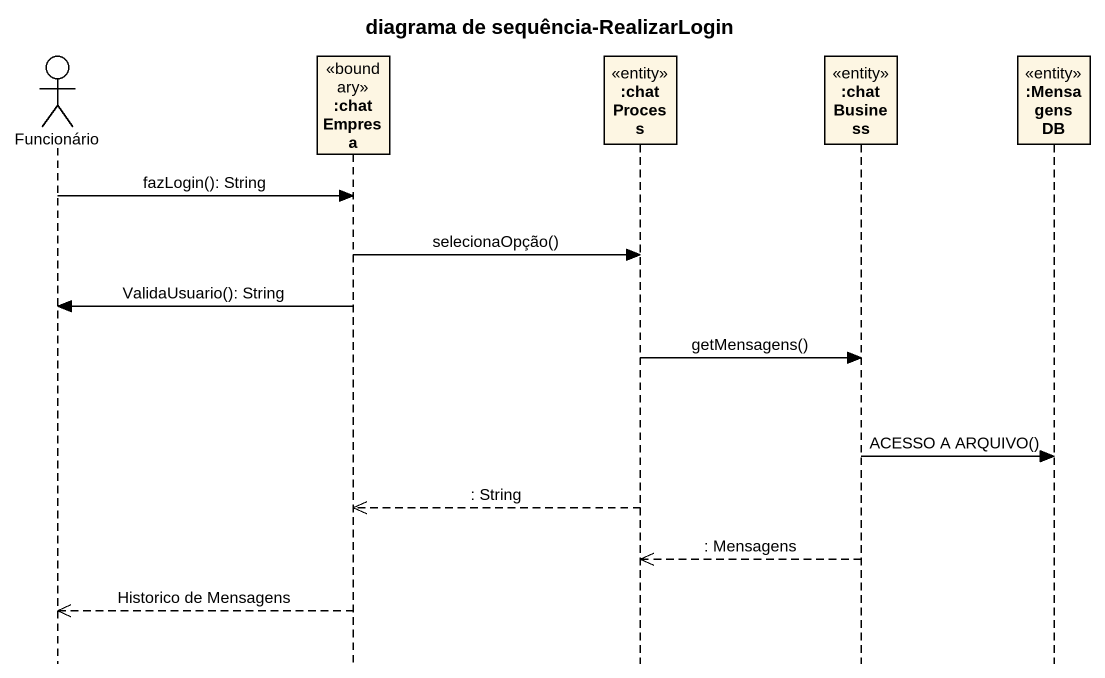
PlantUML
@startuml
title diagrama de sequência-RealizarLogin
hide footbox
actor Funcionário
participant ":chatEmpresa" as chatEmpresa <<boundary>>
participant ":chatProcess" as chatProcess <<entity>>
participant ":chatBusiness" as chatBusiness <<entity>>
participant ":MensagensDB" as MensagensDB <<entity>>

Funcionário -> chatEmpresa : fazLogin(): String
chatEmpresa -> chatProcess : selecionaOpção()
chatEmpresa -> Funcionário : ValidaUsuario(): String
chatProcess -> chatBusiness : getMensagens()
chatBusiness -> MensagensDB : ACESSO A ARQUIVO()
chatProcess -->> chatEmpresa : : String
chatBusiness -->> chatProcess : : Mensagens
chatEmpresa -->> Funcionário : Historico de Mensagens
@enduml
